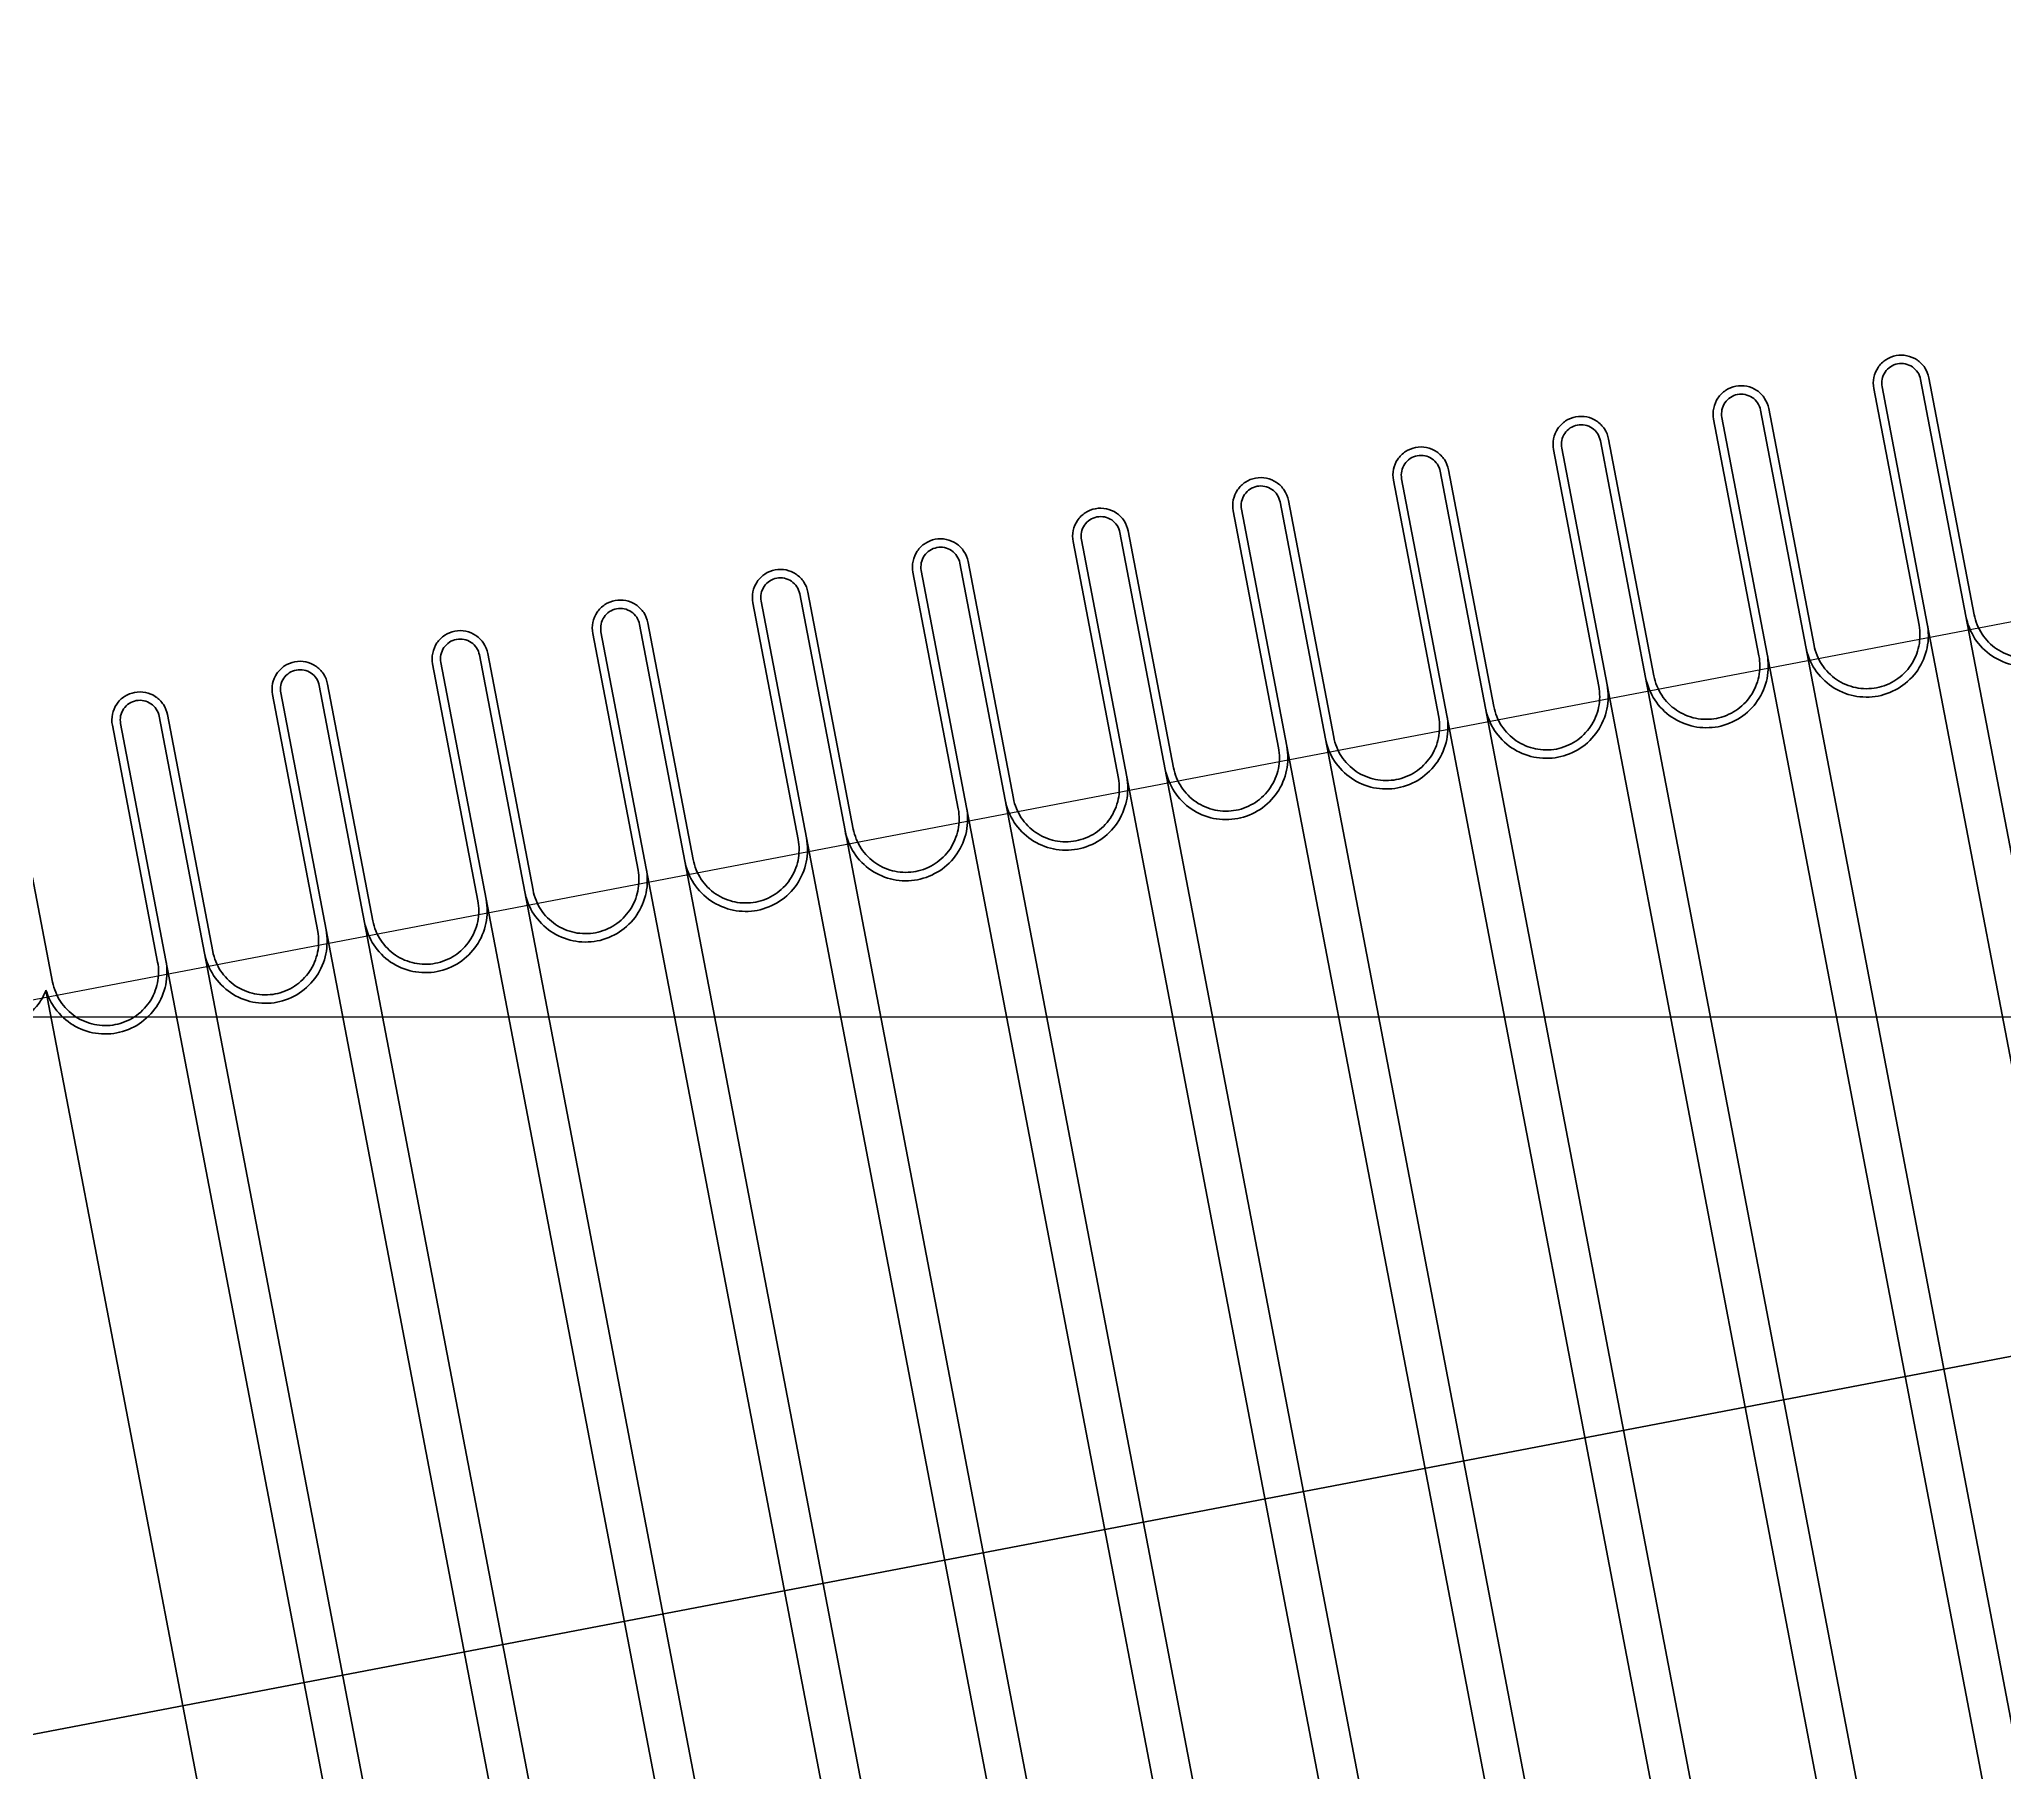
# Model space of a CAD drawing. Header units: millimetres. Extents: x -605 to 8012, y -2292 to 5879.
# Drawn here: x 1269.1 to 1327.5, y 1365.3 to 1416.8 of the extents above; entities that cross this region are included whole.
import ezdxf

# ---------------------------------------------------------------- set-up
doc = ezdxf.new("R2010")
doc.units = ezdxf.units.MM
doc.header["$LTSCALE"] = 5
doc.layers.get('0').update_dxf_attribs({"lineweight": 25})
doc.layers.add('AM_5', color=3, linetype='Continuous', lineweight=25)
doc.layers.add('Arestas Visíveis', color=7, linetype='Continuous', lineweight=35)
doc.styles.get("Standard").update_dxf_attribs({"font": 'SwissCL.ttf'})
doc.dimstyles.new('Standard$0', dxfattribs={"dimscale": 5, "dimtxt": 0.18, "dimasz": 4.572, "dimexe": 0.18, "dimexo": 0.0625, "dimgap": 0.09, "dimtad": 0, "dimtih": 1, "dimtoh": 1, "dimdec": 4, "dimzin": 0, "dimdsep": 46, "dimtxsty": 'Standard', "dimblk": 'CLOSED', "dimcen": 0.09, "dimadec": 0, "dimazin": 0, "dimtfac": 1, "dimtdec": 4, "dimtofl": 0, "dimtmove": 0, "dimatfit": 3, "dimfxl": 1, "dimtolj": 1, "dimtzin": 0, "dimarcsym": 0})

# ---------------------------------------------------------------- blocks, each defined once
blk = doc.blocks.new('*D24')
at = {"layer": 'AM_5', "color": 0, "lineweight": -2, "transparency": 16777216}
for p, q in [((1413.869, 1394.155), (1120.85, 1338.116)), ((1153.584, 1366.198), (1116.824, 1359.167)), ((1117.034, 1359.025), (1118.979, 1348.858)), ((1120.993, 1338.327), (1119.048, 1348.494))]:
    blk.add_line(p, q, dxfattribs=at)
at = {"layer": 'AM_5', "color": 0, "transparency": 16777216}
for points in [[(1117.064, 1359.03), (1117.005, 1359.019), (1117.001, 1359.201)], [(1121.022, 1338.333), (1120.963, 1338.321), (1121.027, 1338.15)]]:
    blk.add_solid(points, dxfattribs=at)
at = {"layer": 'Defpoints', "color": 0, "transparency": 16777216}
for p in [(1413.93, 1394.167), (1153.645, 1366.209), (1117.001, 1359.201)]:
    blk.add_point(p, dxfattribs=at)
at = {"layer": 'AM_5', "color": 0, "transparency": 16777216, "insert": (1119.014, 1348.676), "char_height": 0.18, "attachment_point": 5}
blk.add_mtext('\\A1;21.4327', dxfattribs=at)
blk = doc.blocks.new('*D28')
at = {"layer": 'AM_5', "color": 0, "lineweight": -2, "transparency": 16777216}
for p, q in [((695.812, 1387.691), (695.812, 830.592)), ((1380.395, 1387.691), (1380.395, 830.592)), ((695.992, 830.772), (1037.601, 830.772)), ((1380.215, 830.772), (1038.606, 830.772))]:
    blk.add_line(p, q, dxfattribs=at)
at = {"layer": 'AM_5', "color": 0, "transparency": 16777216}
for points in [[(695.992, 830.802), (695.992, 830.742), (695.812, 830.772)], [(1380.215, 830.802), (1380.215, 830.742), (1380.395, 830.772)]]:
    blk.add_solid(points, dxfattribs=at)
at = {"layer": 'Defpoints', "color": 0, "transparency": 16777216}
for p in [(695.812, 1387.753), (1380.395, 1387.753), (695.812, 830.772)]:
    blk.add_point(p, dxfattribs=at)
at = {"layer": 'AM_5', "color": 0, "transparency": 16777216, "insert": (1038.103, 830.772), "char_height": 0.18, "attachment_point": 5}
blk.add_mtext('\\A1;684.5834', dxfattribs=at)

msp = doc.modelspace()

# ---------------------------------------------------------------- linework, layer by layer
for p, q in [((1153.64498, 1366.2094), (1478.33684, 1428.30565)), ((1065.46272, 1327.5237), (1482.3628, 1407.25446)), ((-604.69067, 1387.75348), (2195.81165, 1387.75348))]:
    msp.add_line(p, q)
at = {"layer": 'Arestas Visíveis'}
for p, q in [((1325.00765, 1406.68639), (1326.35311, 1399.65119)), ((1326.59866, 1399.69815), (1325.2532, 1406.73335)), ((1323.61621, 1406.42028), (1324.96166, 1399.38508)), ((1325.20721, 1399.43204), (1323.86176, 1406.46724)), ((1318.86111, 1405.51088), (1320.20657, 1398.47568)), ((1320.45212, 1398.52264), (1319.10666, 1405.55784)), ((1320.25256, 1405.77699), (1321.59802, 1398.74179)), ((1321.84357, 1398.78875), (1320.49811, 1405.82395)), ((1315.49747, 1404.8676), (1316.84293, 1397.8324)), ((1317.08848, 1397.87936), (1315.74302, 1404.91456)), ((1314.10602, 1404.60149), (1315.45148, 1397.56629)), ((1315.69703, 1397.61325), (1314.35157, 1404.64845)), ((1309.35093, 1403.69209), (1310.69639, 1396.65689)), ((1310.94194, 1396.70385), (1309.59648, 1403.73905)), ((1310.74238, 1403.9582), (1312.08784, 1396.923)), ((1312.33339, 1396.96996), (1310.98793, 1404.00516)), ((1307.5783, 1396.06057), (1306.23284, 1403.09576)), ((1304.59584, 1402.78269), (1305.9413, 1395.7475)), ((1306.18685, 1395.79446), (1304.84139, 1402.82965)), ((1305.98729, 1403.0488), (1307.33275, 1396.01361)), ((1301.43176, 1394.88506), (1300.0863, 1401.92026)), ((1301.2322, 1402.13941), (1302.57766, 1395.10421)), ((1302.82321, 1395.15117), (1301.47775, 1402.18637)), ((1299.84075, 1401.8733), (1301.18621, 1394.8381)), ((1295.08566, 1400.9639), (1296.43112, 1393.92871)), ((1296.67667, 1393.97567), (1295.33121, 1401.01086)), ((1296.47711, 1401.23001), (1297.82257, 1394.19482)), ((1298.06811, 1394.24178), (1296.72266, 1401.27697)), ((1291.72202, 1400.32062), (1293.06747, 1393.28542)), ((1293.31302, 1393.33238), (1291.96757, 1400.36758)), ((1290.33057, 1400.05451), (1291.67602, 1393.01931)), ((1291.92157, 1393.06627), (1290.57612, 1400.10147)), ((1334.55705, 1356.75404), (1326.35311, 1399.65119)), ((1285.57548, 1399.14511), (1286.92093, 1392.10991)), ((1287.16648, 1392.15687), (1285.82103, 1399.19207)), ((1286.96692, 1399.41122), (1288.31238, 1392.37602)), ((1288.55793, 1392.42298), (1287.21247, 1399.45818)), ((1333.41115, 1356.53489), (1325.20721, 1399.43204)), ((1282.21183, 1398.50183), (1283.55729, 1391.46663)), ((1283.80284, 1391.51359), (1282.45738, 1398.54879)), ((1328.65606, 1355.62549), (1320.45212, 1398.52264)), ((1329.80196, 1355.84464), (1321.59802, 1398.74179)), ((1280.82038, 1398.23572), (1282.16584, 1391.20052)), ((1282.41139, 1391.24748), (1281.06593, 1398.28268)), ((1325.04687, 1354.93525), (1316.84293, 1397.8324)), ((1276.06529, 1397.32632), (1277.41075, 1390.29112)), ((1277.6563, 1390.33808), (1276.31084, 1397.37328)), ((1277.45674, 1397.59243), (1278.8022, 1390.55723)), ((1279.04775, 1390.60419), (1277.70229, 1397.63939)), ((1323.90097, 1354.7161), (1315.69703, 1397.61325)), ((1272.70165, 1396.68304), (1274.04711, 1389.64784)), ((1274.29266, 1389.6948), (1272.9472, 1396.73)), ((1319.14588, 1353.8067), (1310.94194, 1396.70385)), ((1320.29178, 1354.02585), (1312.08784, 1396.923)), ((1271.3102, 1396.41693), (1272.65615, 1389.37916)), ((1272.9017, 1389.42612), (1271.55575, 1396.46389)), ((1314.39079, 1352.89731), (1306.18685, 1395.79446)), ((1315.53669, 1353.11646), (1307.33275, 1396.01361)), ((1309.6357, 1351.98791), (1301.43176, 1394.88506)), ((1310.7816, 1352.20706), (1302.57766, 1395.10421)), ((1304.8806, 1351.07852), (1296.67667, 1393.97567)), ((1306.0265, 1351.29766), (1297.82257, 1394.19482)), ((1301.27141, 1350.38827), (1293.06747, 1393.28542)), ((1300.12551, 1350.16912), (1291.92157, 1393.06627)), ((1295.37042, 1349.25972), (1287.16648, 1392.15687)), ((1296.51632, 1349.47887), (1288.31238, 1392.37602)), ((1269.53806, 1388.78284), (1268.94348, 1391.8918)), ((1291.76123, 1348.56948), (1283.55729, 1391.46663)), ((1290.61533, 1348.35033), (1282.41139, 1391.24748)), ((1285.86024, 1347.44093), (1277.6563, 1390.33808)), ((1287.00614, 1347.66008), (1278.8022, 1390.55723)), ((1282.25105, 1346.75069), (1274.04711, 1389.64784)), ((1281.10466, 1346.5341), (1272.9017, 1389.42612)), ((1277.46898, 1346.03792), (1269.3395, 1388.54573))]:
    msp.add_line(p, q, dxfattribs=at)
for points, knots in [([(1325.2532, 1406.73335), (1325.23389, 1406.83436), (1325.1875, 1406.94873), (1325.07449, 1407.12059), (1324.98787, 1407.2085), (1324.8177, 1407.32403), (1324.70403, 1407.3721), (1324.50259, 1407.41372), (1324.37918, 1407.41463), (1324.27817, 1407.39531), (1324.17716, 1407.37599), (1324.06279, 1407.32961), (1323.89093, 1407.2166), (1323.80302, 1407.12998), (1323.68748, 1406.9598), (1323.63942, 1406.84614), (1323.5978, 1406.6447), (1323.59689, 1406.52129), (1323.61621, 1406.42028)], [0.222144402, 0.222144402, 0.222144402, 0.222144402, 0.240656438, 0.240656438, 0.259168472, 0.259168472, 0.277680504, 0.277680504, 0.296192536, 0.296192536, 0.296192536, 0.314704568, 0.314704568, 0.333216601, 0.333216601, 0.351728635, 0.351728635, 0.37024067, 0.37024067, 0.37024067, 0.37024067]), ([(1323.86176, 1406.46724), (1323.84823, 1406.53795), (1323.84887, 1406.62433), (1323.878, 1406.76534), (1323.91165, 1406.84491), (1323.99252, 1406.96403), (1324.05406, 1407.02466), (1324.17437, 1407.10377), (1324.25442, 1407.13624), (1324.32513, 1407.14976), (1324.39584, 1407.16328), (1324.48223, 1407.16265), (1324.62323, 1407.13351), (1324.7028, 1407.09987), (1324.82192, 1407.01899), (1324.88256, 1406.95746), (1324.96166, 1406.83715), (1324.99413, 1406.7571), (1325.00765, 1406.68639)], [0.155501082, 0.155501082, 0.155501082, 0.155501082, 0.168459506, 0.168459506, 0.18141793, 0.18141793, 0.194376353, 0.194376353, 0.207334775, 0.207334775, 0.207334775, 0.220293197, 0.220293197, 0.23325162, 0.23325162, 0.246210044, 0.246210044, 0.259168469, 0.259168469, 0.259168469, 0.259168469]), ([(1320.49811, 1405.82395), (1320.47879, 1405.92497), (1320.43241, 1406.03933), (1320.3194, 1406.21119), (1320.23278, 1406.2991), (1320.06261, 1406.41464), (1319.94894, 1406.46271), (1319.7475, 1406.50432), (1319.62409, 1406.50523), (1319.52308, 1406.48592), (1319.42206, 1406.4666), (1319.3077, 1406.42021), (1319.13584, 1406.3072), (1319.04793, 1406.22058), (1318.93239, 1406.05041), (1318.88432, 1405.93674), (1318.84271, 1405.7353), (1318.8418, 1405.61189), (1318.86111, 1405.51088)], [0.222144402, 0.222144402, 0.222144402, 0.222144402, 0.240656438, 0.240656438, 0.259168472, 0.259168472, 0.277680504, 0.277680504, 0.296192536, 0.296192536, 0.296192536, 0.314704568, 0.314704568, 0.333216601, 0.333216601, 0.351728635, 0.351728635, 0.37024067, 0.37024067, 0.37024067, 0.37024067]), ([(1319.10666, 1405.55784), (1319.09314, 1405.62855), (1319.09378, 1405.71494), (1319.12291, 1405.85594), (1319.15656, 1405.93551), (1319.23743, 1406.05463), (1319.29897, 1406.11527), (1319.41927, 1406.19437), (1319.49933, 1406.22684), (1319.57004, 1406.24037), (1319.64075, 1406.25389), (1319.72714, 1406.25325), (1319.86814, 1406.22412), (1319.94771, 1406.19047), (1320.06683, 1406.1096), (1320.12746, 1406.04806), (1320.20657, 1405.92776), (1320.23904, 1405.8477), (1320.25256, 1405.77699)], [0.155501082, 0.155501082, 0.155501082, 0.155501082, 0.168459506, 0.168459506, 0.18141793, 0.18141793, 0.194376353, 0.194376353, 0.207334775, 0.207334775, 0.207334775, 0.220293197, 0.220293197, 0.23325162, 0.23325162, 0.246210044, 0.246210044, 0.259168469, 0.259168469, 0.259168469, 0.259168469]), ([(1315.74302, 1404.91456), (1315.7237, 1405.01557), (1315.67732, 1405.12993), (1315.56431, 1405.3018), (1315.47769, 1405.38971), (1315.30751, 1405.50524), (1315.19385, 1405.55331), (1314.99241, 1405.59493), (1314.869, 1405.59584), (1314.76799, 1405.57652), (1314.66697, 1405.5572), (1314.55261, 1405.51082), (1314.38074, 1405.39781), (1314.29284, 1405.31119), (1314.1773, 1405.14101), (1314.12923, 1405.02734), (1314.08762, 1404.82591), (1314.0867, 1404.7025), (1314.10602, 1404.60149)], [0.222144402, 0.222144402, 0.222144402, 0.222144402, 0.240656438, 0.240656438, 0.259168472, 0.259168472, 0.277680504, 0.277680504, 0.296192536, 0.296192536, 0.296192536, 0.314704568, 0.314704568, 0.333216601, 0.333216601, 0.351728635, 0.351728635, 0.37024067, 0.37024067, 0.37024067, 0.37024067]), ([(1314.35157, 1404.64845), (1314.33805, 1404.71916), (1314.33869, 1404.80554), (1314.36782, 1404.94655), (1314.40147, 1405.02611), (1314.48234, 1405.14524), (1314.54388, 1405.20587), (1314.66418, 1405.28498), (1314.74424, 1405.31745), (1314.81495, 1405.33097), (1314.88566, 1405.34449), (1314.97204, 1405.34386), (1315.11305, 1405.31472), (1315.19262, 1405.28108), (1315.31174, 1405.2002), (1315.37237, 1405.13866), (1315.45148, 1405.01836), (1315.48395, 1404.9383), (1315.49747, 1404.8676)], [0.155501082, 0.155501082, 0.155501082, 0.155501082, 0.168459506, 0.168459506, 0.18141793, 0.18141793, 0.194376353, 0.194376353, 0.207334775, 0.207334775, 0.207334775, 0.220293197, 0.220293197, 0.23325162, 0.23325162, 0.246210044, 0.246210044, 0.259168469, 0.259168469, 0.259168469, 0.259168469]), ([(1310.98793, 1404.00516), (1310.96861, 1404.10617), (1310.92223, 1404.22054), (1310.80922, 1404.3924), (1310.7226, 1404.48031), (1310.55242, 1404.59585), (1310.43876, 1404.64391), (1310.23732, 1404.68553), (1310.11391, 1404.68644), (1310.0129, 1404.66712), (1309.91188, 1404.64781), (1309.79752, 1404.60142), (1309.62565, 1404.48841), (1309.53774, 1404.40179), (1309.42221, 1404.23162), (1309.37414, 1404.11795), (1309.33252, 1403.91651), (1309.33161, 1403.7931), (1309.35093, 1403.69209)], [0.222144402, 0.222144402, 0.222144402, 0.222144402, 0.240656438, 0.240656438, 0.259168472, 0.259168472, 0.277680504, 0.277680504, 0.296192536, 0.296192536, 0.296192536, 0.314704568, 0.314704568, 0.333216601, 0.333216601, 0.351728635, 0.351728635, 0.37024067, 0.37024067, 0.37024067, 0.37024067]), ([(1309.59648, 1403.73905), (1309.58296, 1403.80976), (1309.5836, 1403.89615), (1309.61273, 1404.03715), (1309.64638, 1404.11672), (1309.72725, 1404.23584), (1309.78879, 1404.29648), (1309.90909, 1404.37558), (1309.98915, 1404.40805), (1310.05986, 1404.42157), (1310.13057, 1404.4351), (1310.21695, 1404.43446), (1310.35796, 1404.40533), (1310.43753, 1404.37168), (1310.55665, 1404.29081), (1310.61728, 1404.22927), (1310.69639, 1404.10896), (1310.72886, 1404.02891), (1310.74238, 1403.9582)], [0.155501082, 0.155501082, 0.155501082, 0.155501082, 0.168459506, 0.168459506, 0.18141793, 0.18141793, 0.194376353, 0.194376353, 0.207334775, 0.207334775, 0.207334775, 0.220293197, 0.220293197, 0.23325162, 0.23325162, 0.246210044, 0.246210044, 0.259168469, 0.259168469, 0.259168469, 0.259168469]), ([(1306.23284, 1403.09576), (1306.21352, 1403.19678), (1306.16714, 1403.31114), (1306.05413, 1403.48301), (1305.96751, 1403.57092), (1305.79733, 1403.68645), (1305.68366, 1403.73452), (1305.48223, 1403.77614), (1305.35882, 1403.77705), (1305.2578, 1403.75773), (1305.15679, 1403.73841), (1305.04243, 1403.69203), (1304.87056, 1403.57902), (1304.78265, 1403.4924), (1304.66712, 1403.32222), (1304.61905, 1403.20855), (1304.57743, 1403.00712), (1304.57652, 1402.88371), (1304.59584, 1402.78269)], [0.222144402, 0.222144402, 0.222144402, 0.222144402, 0.240656438, 0.240656438, 0.259168472, 0.259168472, 0.277680504, 0.277680504, 0.296192536, 0.296192536, 0.296192536, 0.314704568, 0.314704568, 0.333216601, 0.333216601, 0.351728635, 0.351728635, 0.37024067, 0.37024067, 0.37024067, 0.37024067]), ([(1304.84139, 1402.82965), (1304.82787, 1402.90036), (1304.82851, 1402.98675), (1304.85764, 1403.12776), (1304.89129, 1403.20732), (1304.97216, 1403.32645), (1305.0337, 1403.38708), (1305.154, 1403.46619), (1305.23406, 1403.49866), (1305.30477, 1403.51218), (1305.37547, 1403.5257), (1305.46186, 1403.52506), (1305.60287, 1403.49593), (1305.68243, 1403.46228), (1305.80156, 1403.38141), (1305.86219, 1403.31987), (1305.9413, 1403.19957), (1305.97377, 1403.11951), (1305.98729, 1403.0488)], [0.155501082, 0.155501082, 0.155501082, 0.155501082, 0.168459506, 0.168459506, 0.18141793, 0.18141793, 0.194376353, 0.194376353, 0.207334775, 0.207334775, 0.207334775, 0.220293197, 0.220293197, 0.23325162, 0.23325162, 0.246210044, 0.246210044, 0.259168469, 0.259168469, 0.259168469, 0.259168469]), ([(1301.47775, 1402.18637), (1301.45843, 1402.28738), (1301.41204, 1402.40175), (1301.29904, 1402.57361), (1301.21242, 1402.66152), (1301.04224, 1402.77705), (1300.92857, 1402.82512), (1300.72714, 1402.86674), (1300.60373, 1402.86765), (1300.50271, 1402.84833), (1300.4017, 1402.82901), (1300.28733, 1402.78263), (1300.11547, 1402.66962), (1300.02756, 1402.583), (1299.91203, 1402.41283), (1299.86396, 1402.29916), (1299.82234, 1402.09772), (1299.82143, 1401.97431), (1299.84075, 1401.8733)], [0.222144402, 0.222144402, 0.222144402, 0.222144402, 0.240656438, 0.240656438, 0.259168472, 0.259168472, 0.277680504, 0.277680504, 0.296192536, 0.296192536, 0.296192536, 0.314704568, 0.314704568, 0.333216601, 0.333216601, 0.351728635, 0.351728635, 0.37024067, 0.37024067, 0.37024067, 0.37024067]), ([(1300.0863, 1401.92026), (1300.07278, 1401.99097), (1300.07341, 1402.07736), (1300.10255, 1402.21836), (1300.13619, 1402.29793), (1300.21707, 1402.41705), (1300.2786, 1402.47768), (1300.39891, 1402.55679), (1300.47896, 1402.58926), (1300.54967, 1402.60278), (1300.62038, 1402.61631), (1300.70677, 1402.61567), (1300.84778, 1402.58654), (1300.92734, 1402.55289), (1301.04647, 1402.47201), (1301.1071, 1402.41048), (1301.18621, 1402.29017), (1301.21868, 1402.21012), (1301.2322, 1402.13941)], [0.155501082, 0.155501082, 0.155501082, 0.155501082, 0.168459506, 0.168459506, 0.18141793, 0.18141793, 0.194376353, 0.194376353, 0.207334775, 0.207334775, 0.207334775, 0.220293197, 0.220293197, 0.23325162, 0.23325162, 0.246210044, 0.246210044, 0.259168469, 0.259168469, 0.259168469, 0.259168469]), ([(1296.72266, 1401.27697), (1296.70334, 1401.37799), (1296.65695, 1401.49235), (1296.54394, 1401.66422), (1296.45732, 1401.75212), (1296.28715, 1401.86766), (1296.17348, 1401.91573), (1295.97205, 1401.95734), (1295.84864, 1401.95826), (1295.74762, 1401.93894), (1295.64661, 1401.91962), (1295.53224, 1401.87323), (1295.36038, 1401.76023), (1295.27247, 1401.67361), (1295.15694, 1401.50343), (1295.10887, 1401.38976), (1295.06725, 1401.18833), (1295.06634, 1401.06492), (1295.08566, 1400.9639)], [0.222144402, 0.222144402, 0.222144402, 0.222144402, 0.240656438, 0.240656438, 0.259168472, 0.259168472, 0.277680504, 0.277680504, 0.296192536, 0.296192536, 0.296192536, 0.314704568, 0.314704568, 0.333216601, 0.333216601, 0.351728635, 0.351728635, 0.37024067, 0.37024067, 0.37024067, 0.37024067]), ([(1295.33121, 1401.01086), (1295.31768, 1401.08157), (1295.31832, 1401.16796), (1295.34745, 1401.30896), (1295.3811, 1401.38853), (1295.46198, 1401.50766), (1295.52351, 1401.56829), (1295.64382, 1401.6474), (1295.72387, 1401.67986), (1295.79458, 1401.69339), (1295.86529, 1401.70691), (1295.95168, 1401.70627), (1296.09268, 1401.67714), (1296.17225, 1401.64349), (1296.29137, 1401.56262), (1296.35201, 1401.50108), (1296.43111, 1401.38078), (1296.46358, 1401.30072), (1296.47711, 1401.23001)], [0.155501082, 0.155501082, 0.155501082, 0.155501082, 0.168459506, 0.168459506, 0.18141793, 0.18141793, 0.194376353, 0.194376353, 0.207334775, 0.207334775, 0.207334775, 0.220293197, 0.220293197, 0.23325162, 0.23325162, 0.246210044, 0.246210044, 0.259168469, 0.259168469, 0.259168469, 0.259168469]), ([(1291.96757, 1400.36758), (1291.94825, 1400.46859), (1291.90186, 1400.58296), (1291.78885, 1400.75482), (1291.70223, 1400.84273), (1291.53206, 1400.95826), (1291.41839, 1401.00633), (1291.21695, 1401.04795), (1291.09354, 1401.04886), (1290.99253, 1401.02954), (1290.89152, 1401.01022), (1290.77715, 1400.96384), (1290.60529, 1400.85083), (1290.51738, 1400.76421), (1290.40184, 1400.59403), (1290.35378, 1400.48037), (1290.31216, 1400.27893), (1290.31125, 1400.15552), (1290.33057, 1400.05451)], [0.222144402, 0.222144402, 0.222144402, 0.222144402, 0.240656438, 0.240656438, 0.259168472, 0.259168472, 0.277680504, 0.277680504, 0.296192536, 0.296192536, 0.296192536, 0.314704568, 0.314704568, 0.333216601, 0.333216601, 0.351728635, 0.351728635, 0.37024067, 0.37024067, 0.37024067, 0.37024067]), ([(1290.57612, 1400.10147), (1290.56259, 1400.17218), (1290.56323, 1400.25856), (1290.59236, 1400.39957), (1290.62601, 1400.47914), (1290.70689, 1400.59826), (1290.76842, 1400.65889), (1290.88873, 1400.738), (1290.96878, 1400.77047), (1291.03949, 1400.78399), (1291.1102, 1400.79752), (1291.19659, 1400.79688), (1291.33759, 1400.76775), (1291.41716, 1400.7341), (1291.53628, 1400.65322), (1291.59692, 1400.59169), (1291.67602, 1400.47138), (1291.70849, 1400.39133), (1291.72202, 1400.32062)], [0.155501082, 0.155501082, 0.155501082, 0.155501082, 0.168459506, 0.168459506, 0.18141793, 0.18141793, 0.194376353, 0.194376353, 0.207334775, 0.207334775, 0.207334775, 0.220293198, 0.220293198, 0.233251621, 0.233251621, 0.246210045, 0.246210045, 0.259168469, 0.259168469, 0.259168469, 0.259168469]), ([(1287.21247, 1399.45818), (1287.19316, 1399.5592), (1287.14677, 1399.67356), (1287.03376, 1399.84542), (1286.94714, 1399.93333), (1286.77697, 1400.04887), (1286.6633, 1400.09694), (1286.46186, 1400.13855), (1286.33845, 1400.13946), (1286.23744, 1400.12015), (1286.13643, 1400.10083), (1286.02206, 1400.05444), (1285.8502, 1399.94143), (1285.76229, 1399.85481), (1285.64675, 1399.68464), (1285.59868, 1399.57097), (1285.55707, 1399.36954), (1285.55616, 1399.24613), (1285.57548, 1399.14511)], [0.222144402, 0.222144402, 0.222144402, 0.222144402, 0.240656438, 0.240656438, 0.259168472, 0.259168472, 0.277680504, 0.277680504, 0.296192536, 0.296192536, 0.296192536, 0.314704568, 0.314704568, 0.333216601, 0.333216601, 0.351728635, 0.351728635, 0.37024067, 0.37024067, 0.37024067, 0.37024067]), ([(1326.35311, 1399.65119), (1326.39571, 1399.42848), (1326.49797, 1399.17633), (1326.74713, 1398.79741), (1326.93811, 1398.60359), (1327.3133, 1398.34887), (1327.56391, 1398.24289), (1328.00803, 1398.15113), (1328.28012, 1398.14912), (1328.72554, 1398.23431), (1328.97769, 1398.33658), (1329.35661, 1398.58573), (1329.55043, 1398.77671), (1329.80515, 1399.15191), (1329.91113, 1399.40252), (1330.00289, 1399.84663), (1330.0049, 1400.11872), (1329.96231, 1400.34143)], [0.163258511, 0.163258511, 0.163258511, 0.163258511, 0.204073147, 0.204073147, 0.244887779, 0.244887779, 0.285702405, 0.285702405, 0.326517025, 0.326517025, 0.367331646, 0.367331646, 0.408146272, 0.408146272, 0.448960904, 0.448960904, 0.489775539, 0.489775539, 0.489775539, 0.489775539]), ([(1329.71676, 1400.29447), (1329.75355, 1400.10207), (1329.75182, 1399.867), (1329.67255, 1399.48331), (1329.58099, 1399.2668), (1329.36092, 1398.94266), (1329.19348, 1398.77767), (1328.86612, 1398.56241), (1328.64828, 1398.47406), (1328.26346, 1398.40047), (1328.0284, 1398.4022), (1327.64471, 1398.48147), (1327.4282, 1398.57303), (1327.10406, 1398.7931), (1326.93907, 1398.96054), (1326.72381, 1399.2879), (1326.63546, 1399.50574), (1326.59866, 1399.69815)], [0.14104407, 0.14104407, 0.14104407, 0.14104407, 0.176305095, 0.176305095, 0.211566116, 0.211566116, 0.246827131, 0.246827131, 0.282088143, 0.282088143, 0.317349154, 0.317349154, 0.35261017, 0.35261017, 0.387871191, 0.387871191, 0.423132215, 0.423132215, 0.423132215, 0.423132215]), ([(1285.82103, 1399.19207), (1285.8075, 1399.26278), (1285.80814, 1399.34917), (1285.83727, 1399.49017), (1285.87092, 1399.56974), (1285.95179, 1399.68886), (1286.01333, 1399.7495), (1286.13363, 1399.8286), (1286.21369, 1399.86107), (1286.2844, 1399.8746), (1286.35511, 1399.88812), (1286.4415, 1399.88748), (1286.5825, 1399.85835), (1286.66207, 1399.8247), (1286.78119, 1399.74383), (1286.84183, 1399.68229), (1286.92093, 1399.56199), (1286.9534, 1399.48193), (1286.96692, 1399.41122)], [0.155501082, 0.155501082, 0.155501082, 0.155501082, 0.168459506, 0.168459506, 0.18141793, 0.18141793, 0.194376353, 0.194376353, 0.207334775, 0.207334775, 0.207334775, 0.220293197, 0.220293197, 0.23325162, 0.23325162, 0.246210044, 0.246210044, 0.259168469, 0.259168469, 0.259168469, 0.259168469]), ([(1282.45738, 1398.54879), (1282.43806, 1398.6498), (1282.39168, 1398.76417), (1282.27867, 1398.93603), (1282.19205, 1399.02394), (1282.02187, 1399.13947), (1281.90821, 1399.18754), (1281.70677, 1399.22916), (1281.58336, 1399.23007), (1281.48235, 1399.21075), (1281.38133, 1399.19143), (1281.26697, 1399.14505), (1281.09511, 1399.03204), (1281.0072, 1398.94542), (1280.89166, 1398.77524), (1280.84359, 1398.66158), (1280.80198, 1398.46014), (1280.80107, 1398.33673), (1280.82038, 1398.23572)], [0.222144402, 0.222144402, 0.222144402, 0.222144402, 0.240656438, 0.240656438, 0.259168472, 0.259168472, 0.277680504, 0.277680504, 0.296192536, 0.296192536, 0.296192536, 0.314704568, 0.314704568, 0.333216601, 0.333216601, 0.351728635, 0.351728635, 0.37024067, 0.37024067, 0.37024067, 0.37024067]), ([(1281.06593, 1398.28268), (1281.05241, 1398.35339), (1281.05305, 1398.43977), (1281.08218, 1398.58078), (1281.11583, 1398.66035), (1281.1967, 1398.77947), (1281.25824, 1398.8401), (1281.37854, 1398.91921), (1281.4586, 1398.95168), (1281.52931, 1398.9652), (1281.60002, 1398.97872), (1281.68641, 1398.97809), (1281.82741, 1398.94895), (1281.90698, 1398.91531), (1282.0261, 1398.83443), (1282.08673, 1398.7729), (1282.16584, 1398.65259), (1282.19831, 1398.57254), (1282.21183, 1398.50183)], [0.155501082, 0.155501082, 0.155501082, 0.155501082, 0.168459506, 0.168459506, 0.18141793, 0.18141793, 0.194376353, 0.194376353, 0.207334775, 0.207334775, 0.207334775, 0.220293197, 0.220293197, 0.23325162, 0.23325162, 0.246210044, 0.246210044, 0.259168469, 0.259168469, 0.259168469, 0.259168469]), ([(1321.59802, 1398.74179), (1321.64061, 1398.51908), (1321.74288, 1398.26693), (1321.99204, 1397.88802), (1322.18302, 1397.6942), (1322.55821, 1397.43947), (1322.80882, 1397.33349), (1323.25294, 1397.24174), (1323.52503, 1397.23973), (1323.97045, 1397.32491), (1324.2226, 1397.42718), (1324.60152, 1397.67634), (1324.79534, 1397.86731), (1325.05006, 1398.24251), (1325.15604, 1398.49312), (1325.2478, 1398.93724), (1325.24981, 1399.20933), (1325.20721, 1399.43204)], [0.163258511, 0.163258511, 0.163258511, 0.163258511, 0.204073147, 0.204073147, 0.244887779, 0.244887779, 0.285702405, 0.285702405, 0.326517025, 0.326517025, 0.367331646, 0.367331646, 0.408146272, 0.408146272, 0.448960904, 0.448960904, 0.489775539, 0.489775539, 0.489775539, 0.489775539]), ([(1324.96166, 1399.38508), (1324.99846, 1399.19267), (1324.99673, 1398.9576), (1324.91746, 1398.57392), (1324.8259, 1398.35741), (1324.60583, 1398.03326), (1324.43838, 1397.86827), (1324.11103, 1397.65302), (1323.89319, 1397.56467), (1323.50837, 1397.49107), (1323.27331, 1397.49281), (1322.88962, 1397.57208), (1322.67311, 1397.66364), (1322.34897, 1397.8837), (1322.18398, 1398.05115), (1321.96872, 1398.37851), (1321.88037, 1398.59635), (1321.84357, 1398.78875)], [0.14104407, 0.14104407, 0.14104407, 0.14104407, 0.176305095, 0.176305095, 0.211566116, 0.211566116, 0.246827131, 0.246827131, 0.282088143, 0.282088143, 0.317349154, 0.317349154, 0.35261017, 0.35261017, 0.387871191, 0.387871191, 0.423132215, 0.423132215, 0.423132215, 0.423132215]), ([(1316.84293, 1397.8324), (1316.88552, 1397.60969), (1316.98779, 1397.35754), (1317.23695, 1396.97862), (1317.42792, 1396.7848), (1317.80312, 1396.53008), (1318.05373, 1396.4241), (1318.49785, 1396.33234), (1318.76994, 1396.33033), (1319.21536, 1396.41552), (1319.46751, 1396.51778), (1319.84643, 1396.76694), (1320.04024, 1396.95792), (1320.29497, 1397.33312), (1320.40095, 1397.58372), (1320.49271, 1398.02784), (1320.49472, 1398.29993), (1320.45212, 1398.52264)], [0.163258511, 0.163258511, 0.163258511, 0.163258511, 0.204073147, 0.204073147, 0.244887779, 0.244887779, 0.285702405, 0.285702405, 0.326517025, 0.326517025, 0.367331646, 0.367331646, 0.408146272, 0.408146272, 0.448960904, 0.448960904, 0.489775539, 0.489775539, 0.489775539, 0.489775539]), ([(1320.20657, 1398.47568), (1320.24337, 1398.28328), (1320.24163, 1398.04821), (1320.16236, 1397.66452), (1320.0708, 1397.44801), (1319.85074, 1397.12387), (1319.68329, 1396.95888), (1319.35593, 1396.74362), (1319.1381, 1396.65527), (1318.75328, 1396.58168), (1318.51821, 1396.58341), (1318.13453, 1396.66268), (1317.91802, 1396.75424), (1317.59387, 1396.97431), (1317.42888, 1397.14175), (1317.21363, 1397.46911), (1317.12528, 1397.68695), (1317.08848, 1397.87936)], [0.14104407, 0.14104407, 0.14104407, 0.14104407, 0.176305095, 0.176305095, 0.211566116, 0.211566116, 0.246827131, 0.246827131, 0.282088143, 0.282088143, 0.317349154, 0.317349154, 0.35261017, 0.35261017, 0.387871191, 0.387871191, 0.423132215, 0.423132215, 0.423132215, 0.423132215]), ([(1277.70229, 1397.63939), (1277.68297, 1397.74041), (1277.63659, 1397.85477), (1277.52358, 1398.02663), (1277.43696, 1398.11454), (1277.26678, 1398.23008), (1277.15312, 1398.27815), (1276.95168, 1398.31976), (1276.82827, 1398.32067), (1276.72726, 1398.30136), (1276.62624, 1398.28204), (1276.51188, 1398.23565), (1276.34001, 1398.12264), (1276.25211, 1398.03602), (1276.13657, 1397.86585), (1276.0885, 1397.75218), (1276.04689, 1397.55074), (1276.04597, 1397.42733), (1276.06529, 1397.32632)], [0.222144402, 0.222144402, 0.222144402, 0.222144402, 0.240656438, 0.240656438, 0.259168472, 0.259168472, 0.277680504, 0.277680504, 0.296192536, 0.296192536, 0.296192536, 0.314704568, 0.314704568, 0.333216601, 0.333216601, 0.351728635, 0.351728635, 0.37024067, 0.37024067, 0.37024067, 0.37024067]), ([(1276.31084, 1397.37328), (1276.29732, 1397.44399), (1276.29796, 1397.53038), (1276.32709, 1397.67138), (1276.36074, 1397.75095), (1276.44161, 1397.87007), (1276.50315, 1397.93071), (1276.62345, 1398.00981), (1276.70351, 1398.04228), (1276.77422, 1398.05581), (1276.84493, 1398.06933), (1276.93131, 1398.06869), (1277.07232, 1398.03956), (1277.15189, 1398.00591), (1277.27101, 1397.92504), (1277.33164, 1397.8635), (1277.41075, 1397.7432), (1277.44322, 1397.66314), (1277.45674, 1397.59243)], [0.155501082, 0.155501082, 0.155501082, 0.155501082, 0.168459506, 0.168459506, 0.18141793, 0.18141793, 0.194376353, 0.194376353, 0.207334775, 0.207334775, 0.207334775, 0.220293197, 0.220293197, 0.23325162, 0.23325162, 0.246210044, 0.246210044, 0.259168469, 0.259168469, 0.259168469, 0.259168469]), ([(1272.9472, 1396.73), (1272.92788, 1396.83101), (1272.8815, 1396.94537), (1272.76849, 1397.11724), (1272.68187, 1397.20515), (1272.51169, 1397.32068), (1272.39802, 1397.36875), (1272.19659, 1397.41037), (1272.07318, 1397.41128), (1271.97217, 1397.39196), (1271.87115, 1397.37264), (1271.75679, 1397.32626), (1271.58492, 1397.21325), (1271.49701, 1397.12663), (1271.38148, 1396.95645), (1271.33341, 1396.84278), (1271.29179, 1396.64135), (1271.29088, 1396.51794), (1271.3102, 1396.41693)], [0.222144402, 0.222144402, 0.222144402, 0.222144402, 0.240656438, 0.240656438, 0.259168472, 0.259168472, 0.277680504, 0.277680504, 0.296192536, 0.296192536, 0.296192536, 0.314704568, 0.314704568, 0.333216601, 0.333216601, 0.351728635, 0.351728635, 0.37024067, 0.37024067, 0.37024067, 0.37024067]), ([(1312.08784, 1396.923), (1312.13043, 1396.70029), (1312.2327, 1396.44814), (1312.48186, 1396.06922), (1312.67283, 1395.87541), (1313.04803, 1395.62068), (1313.29864, 1395.5147), (1313.74276, 1395.42294), (1314.01485, 1395.42094), (1314.46027, 1395.50612), (1314.71242, 1395.60839), (1315.09134, 1395.85755), (1315.28515, 1396.04852), (1315.53988, 1396.42372), (1315.64586, 1396.67433), (1315.73761, 1397.11845), (1315.73962, 1397.39054), (1315.69703, 1397.61325)], [0.163258511, 0.163258511, 0.163258511, 0.163258511, 0.204073147, 0.204073147, 0.244887779, 0.244887779, 0.285702405, 0.285702405, 0.326517025, 0.326517025, 0.367331646, 0.367331646, 0.408146272, 0.408146272, 0.448960904, 0.448960904, 0.489775539, 0.489775539, 0.489775539, 0.489775539]), ([(1315.45148, 1397.56629), (1315.48828, 1397.37388), (1315.48654, 1397.13881), (1315.40727, 1396.75513), (1315.31571, 1396.53862), (1315.09565, 1396.21447), (1314.9282, 1396.04948), (1314.60084, 1395.83423), (1314.38301, 1395.74588), (1313.99819, 1395.67228), (1313.76312, 1395.67402), (1313.37944, 1395.75329), (1313.16293, 1395.84485), (1312.83878, 1396.06491), (1312.67379, 1396.23236), (1312.45854, 1396.55972), (1312.37019, 1396.77755), (1312.33339, 1396.96996)], [0.14104407, 0.14104407, 0.14104407, 0.14104407, 0.176305095, 0.176305095, 0.211566116, 0.211566116, 0.246827131, 0.246827131, 0.282088143, 0.282088143, 0.317349154, 0.317349154, 0.35261017, 0.35261017, 0.387871191, 0.387871191, 0.423132215, 0.423132215, 0.423132215, 0.423132215]), ([(1271.55575, 1396.46389), (1271.54223, 1396.5346), (1271.54287, 1396.62098), (1271.572, 1396.76199), (1271.60565, 1396.84155), (1271.68652, 1396.96068), (1271.74806, 1397.02131), (1271.86836, 1397.10042), (1271.94842, 1397.13289), (1272.01913, 1397.14641), (1272.08984, 1397.15993), (1272.17622, 1397.15929), (1272.31723, 1397.13016), (1272.39679, 1397.09652), (1272.51592, 1397.01564), (1272.57655, 1396.9541), (1272.65566, 1396.8338), (1272.68813, 1396.75374), (1272.70165, 1396.68304)], [0.155501082, 0.155501082, 0.155501082, 0.155501082, 0.168459506, 0.168459506, 0.18141793, 0.18141793, 0.194376353, 0.194376353, 0.207334775, 0.207334775, 0.207334775, 0.220293197, 0.220293197, 0.23325162, 0.23325162, 0.246210044, 0.246210044, 0.259168469, 0.259168469, 0.259168469, 0.259168469]), ([(1307.33275, 1396.01361), (1307.37534, 1395.79089), (1307.47761, 1395.53875), (1307.72677, 1395.15983), (1307.91774, 1394.96601), (1308.29294, 1394.71128), (1308.54355, 1394.6053), (1308.98767, 1394.51355), (1309.25976, 1394.51154), (1309.70518, 1394.59673), (1309.95733, 1394.69899), (1310.33624, 1394.94815), (1310.53006, 1395.13913), (1310.78479, 1395.51432), (1310.89077, 1395.76493), (1310.98252, 1396.20905), (1310.98453, 1396.48114), (1310.94194, 1396.70385)], [0.163258511, 0.163258511, 0.163258511, 0.163258511, 0.204073147, 0.204073147, 0.244887779, 0.244887779, 0.285702405, 0.285702405, 0.326517025, 0.326517025, 0.367331646, 0.367331646, 0.408146272, 0.408146272, 0.448960904, 0.448960904, 0.489775539, 0.489775539, 0.489775539, 0.489775539]), ([(1310.69639, 1396.65689), (1310.73319, 1396.46448), (1310.73145, 1396.22942), (1310.65218, 1395.84573), (1310.56062, 1395.62922), (1310.34056, 1395.30508), (1310.17311, 1395.14009), (1309.84575, 1394.92483), (1309.62791, 1394.83648), (1309.2431, 1394.76289), (1309.00803, 1394.76462), (1308.62435, 1394.84389), (1308.40784, 1394.93545), (1308.08369, 1395.15552), (1307.9187, 1395.32296), (1307.70345, 1395.65032), (1307.61509, 1395.86816), (1307.5783, 1396.06057)], [0.14104407, 0.14104407, 0.14104407, 0.14104407, 0.176305095, 0.176305095, 0.211566116, 0.211566116, 0.246827131, 0.246827131, 0.282088143, 0.282088143, 0.317349154, 0.317349154, 0.35261017, 0.35261017, 0.387871191, 0.387871191, 0.423132215, 0.423132215, 0.423132215, 0.423132215]), ([(1302.57766, 1395.10421), (1302.62025, 1394.8815), (1302.72252, 1394.62935), (1302.97167, 1394.25043), (1303.16265, 1394.05662), (1303.53785, 1393.80189), (1303.78846, 1393.69591), (1304.23257, 1393.60415), (1304.50466, 1393.60214), (1304.95009, 1393.68733), (1305.20223, 1393.7896), (1305.58115, 1394.03876), (1305.77497, 1394.22973), (1306.0297, 1394.60493), (1306.13568, 1394.85554), (1306.22743, 1395.29965), (1306.22944, 1395.57175), (1306.18685, 1395.79446)], [0.163258511, 0.163258511, 0.163258511, 0.163258511, 0.204073147, 0.204073147, 0.244887779, 0.244887779, 0.285702405, 0.285702405, 0.326517025, 0.326517025, 0.367331646, 0.367331646, 0.408146272, 0.408146272, 0.448960904, 0.448960904, 0.489775539, 0.489775539, 0.489775539, 0.489775539]), ([(1305.9413, 1395.7475), (1305.9781, 1395.55509), (1305.97636, 1395.32002), (1305.89709, 1394.93634), (1305.80553, 1394.71983), (1305.58546, 1394.39568), (1305.41802, 1394.23069), (1305.09066, 1394.01544), (1304.87282, 1393.92708), (1304.48801, 1393.85349), (1304.25294, 1393.85523), (1303.86925, 1393.9345), (1303.65275, 1394.02606), (1303.3286, 1394.24612), (1303.16361, 1394.41357), (1302.94836, 1394.74093), (1302.86, 1394.95876), (1302.82321, 1395.15117)], [0.14104407, 0.14104407, 0.14104407, 0.14104407, 0.176305095, 0.176305095, 0.211566116, 0.211566116, 0.246827131, 0.246827131, 0.282088143, 0.282088143, 0.317349154, 0.317349154, 0.35261017, 0.35261017, 0.387871191, 0.387871191, 0.423132215, 0.423132215, 0.423132215, 0.423132215]), ([(1297.82257, 1394.19482), (1297.86516, 1393.9721), (1297.96743, 1393.71996), (1298.21658, 1393.34104), (1298.40756, 1393.14722), (1298.78276, 1392.89249), (1299.03337, 1392.78651), (1299.47748, 1392.69476), (1299.74957, 1392.69275), (1300.195, 1392.77793), (1300.44714, 1392.8802), (1300.82606, 1393.12936), (1301.01988, 1393.32034), (1301.27461, 1393.69553), (1301.38059, 1393.94614), (1301.47234, 1394.39026), (1301.47435, 1394.66235), (1301.43176, 1394.88506)], [0.163258511, 0.163258511, 0.163258511, 0.163258511, 0.204073147, 0.204073147, 0.244887779, 0.244887779, 0.285702405, 0.285702405, 0.326517025, 0.326517025, 0.367331646, 0.367331646, 0.408146272, 0.408146272, 0.448960904, 0.448960904, 0.489775539, 0.489775539, 0.489775539, 0.489775539]), ([(1301.18621, 1394.8381), (1301.223, 1394.64569), (1301.22127, 1394.41063), (1301.142, 1394.02694), (1301.05044, 1393.81043), (1300.83037, 1393.48629), (1300.66293, 1393.3213), (1300.33557, 1393.10604), (1300.11773, 1393.01769), (1299.73292, 1392.94409), (1299.49785, 1392.94583), (1299.11416, 1393.0251), (1298.89765, 1393.11666), (1298.57351, 1393.33673), (1298.40852, 1393.50417), (1298.19326, 1393.83153), (1298.10491, 1394.04937), (1298.06811, 1394.24178)], [0.14104407, 0.14104407, 0.14104407, 0.14104407, 0.176305095, 0.176305095, 0.211566116, 0.211566116, 0.246827131, 0.246827131, 0.282088143, 0.282088143, 0.317349154, 0.317349154, 0.35261017, 0.35261017, 0.387871191, 0.387871191, 0.423132215, 0.423132215, 0.423132215, 0.423132215]), ([(1293.06747, 1393.28542), (1293.11007, 1393.06271), (1293.21233, 1392.81056), (1293.46149, 1392.43164), (1293.65247, 1392.23782), (1294.02767, 1391.9831), (1294.27827, 1391.87712), (1294.72239, 1391.78536), (1294.99448, 1391.78335), (1295.4399, 1391.86854), (1295.69205, 1391.97081), (1296.07097, 1392.21996), (1296.26479, 1392.41094), (1296.51951, 1392.78614), (1296.62549, 1393.03675), (1296.71725, 1393.48086), (1296.71926, 1393.75295), (1296.67667, 1393.97567)], [0.163258511, 0.163258511, 0.163258511, 0.163258511, 0.204073147, 0.204073147, 0.244887779, 0.244887779, 0.285702405, 0.285702405, 0.326517025, 0.326517025, 0.367331646, 0.367331646, 0.408146272, 0.408146272, 0.448960904, 0.448960904, 0.489775539, 0.489775539, 0.489775539, 0.489775539]), ([(1296.43112, 1393.92871), (1296.46791, 1393.7363), (1296.46618, 1393.50123), (1296.38691, 1393.11754), (1296.29535, 1392.90104), (1296.07528, 1392.57689), (1295.90784, 1392.4119), (1295.58048, 1392.19665), (1295.36264, 1392.10829), (1294.97783, 1392.0347), (1294.74276, 1392.03643), (1294.35907, 1392.1157), (1294.14256, 1392.20726), (1293.81842, 1392.42733), (1293.65343, 1392.59478), (1293.43817, 1392.92213), (1293.34982, 1393.13997), (1293.31302, 1393.33238)], [0.14104407, 0.14104407, 0.14104407, 0.14104407, 0.176305093, 0.176305093, 0.211566111, 0.211566111, 0.246827129, 0.246827129, 0.282088143, 0.282088143, 0.317349154, 0.317349154, 0.35261017, 0.35261017, 0.387871191, 0.387871191, 0.423132215, 0.423132215, 0.423132215, 0.423132215]), ([(1288.31238, 1392.37602), (1288.35498, 1392.15331), (1288.45724, 1391.90116), (1288.7064, 1391.52225), (1288.89738, 1391.32843), (1289.27257, 1391.0737), (1289.52318, 1390.96772), (1289.9673, 1390.87597), (1290.23939, 1390.87396), (1290.68481, 1390.95914), (1290.93696, 1391.06141), (1291.31588, 1391.31057), (1291.5097, 1391.50154), (1291.76442, 1391.87674), (1291.8704, 1392.12735), (1291.96216, 1392.57147), (1291.96417, 1392.84356), (1291.92157, 1393.06627)], [0.163258511, 0.163258511, 0.163258511, 0.163258511, 0.204073147, 0.204073147, 0.244887779, 0.244887779, 0.285702405, 0.285702405, 0.326517025, 0.326517025, 0.367331646, 0.367331646, 0.408146272, 0.408146272, 0.448960904, 0.448960904, 0.489775539, 0.489775539, 0.489775539, 0.489775539]), ([(1291.67602, 1393.01931), (1291.71282, 1392.8269), (1291.71109, 1392.59183), (1291.63182, 1392.20815), (1291.54026, 1391.99164), (1291.32019, 1391.6675), (1291.15275, 1391.50251), (1290.82539, 1391.28725), (1290.60755, 1391.1989), (1290.22273, 1391.1253), (1289.98767, 1391.12704), (1289.60398, 1391.20631), (1289.38747, 1391.29787), (1289.06333, 1391.51793), (1288.89834, 1391.68538), (1288.68308, 1392.01274), (1288.59473, 1392.23058), (1288.55793, 1392.42298)], [0.14104407, 0.14104407, 0.14104407, 0.14104407, 0.176305093, 0.176305093, 0.211566111, 0.211566111, 0.246827129, 0.246827129, 0.282088143, 0.282088143, 0.317349154, 0.317349154, 0.35261017, 0.35261017, 0.387871191, 0.387871191, 0.423132215, 0.423132215, 0.423132215, 0.423132215]), ([(1283.55729, 1391.46663), (1283.59988, 1391.24392), (1283.70215, 1390.99177), (1283.95131, 1390.61285), (1284.14229, 1390.41903), (1284.51748, 1390.16431), (1284.76809, 1390.05833), (1285.21221, 1389.96657), (1285.4843, 1389.96456), (1285.92972, 1390.04975), (1286.18187, 1390.15202), (1286.56079, 1390.40117), (1286.75461, 1390.59215), (1287.00933, 1390.96735), (1287.11531, 1391.21796), (1287.20707, 1391.66207), (1287.20908, 1391.93416), (1287.16648, 1392.15687)], [0.163258511, 0.163258511, 0.163258511, 0.163258511, 0.204073147, 0.204073147, 0.244887779, 0.244887779, 0.285702405, 0.285702405, 0.326517025, 0.326517025, 0.367331646, 0.367331646, 0.408146272, 0.408146272, 0.448960904, 0.448960904, 0.489775539, 0.489775539, 0.489775539, 0.489775539]), ([(1286.92093, 1392.10991), (1286.95773, 1391.91751), (1286.956, 1391.68244), (1286.87673, 1391.29875), (1286.78517, 1391.08224), (1286.5651, 1390.7581), (1286.39765, 1390.59311), (1286.0703, 1390.37785), (1285.85246, 1390.2895), (1285.46764, 1390.21591), (1285.23258, 1390.21764), (1284.84889, 1390.29691), (1284.63238, 1390.38847), (1284.30824, 1390.60854), (1284.14325, 1390.77598), (1283.92799, 1391.10334), (1283.83964, 1391.32118), (1283.80284, 1391.51359)], [0.14104407, 0.14104407, 0.14104407, 0.14104407, 0.176305093, 0.176305093, 0.211566111, 0.211566111, 0.246827129, 0.246827129, 0.282088143, 0.282088143, 0.317349154, 0.317349154, 0.35261017, 0.35261017, 0.387871191, 0.387871191, 0.423132215, 0.423132215, 0.423132215, 0.423132215]), ([(1278.8022, 1390.55723), (1278.84479, 1390.33452), (1278.94706, 1390.08237), (1279.19622, 1389.70346), (1279.38719, 1389.50964), (1279.76239, 1389.25491), (1280.013, 1389.14893), (1280.45712, 1389.05718), (1280.72921, 1389.05517), (1281.17463, 1389.14035), (1281.42678, 1389.24262), (1281.8057, 1389.49178), (1281.99951, 1389.68275), (1282.25424, 1390.05795), (1282.36022, 1390.30856), (1282.45198, 1390.75268), (1282.45399, 1391.02477), (1282.41139, 1391.24748)], [0.163258511, 0.163258511, 0.163258511, 0.163258511, 0.204073147, 0.204073147, 0.244887779, 0.244887779, 0.285702405, 0.285702405, 0.326517025, 0.326517025, 0.367331646, 0.367331646, 0.408146272, 0.408146272, 0.448960904, 0.448960904, 0.489775539, 0.489775539, 0.489775539, 0.489775539]), ([(1282.16584, 1391.20052), (1282.20264, 1391.00811), (1282.2009, 1390.77304), (1282.12163, 1390.38936), (1282.03007, 1390.17285), (1281.81001, 1389.8487), (1281.64256, 1389.68371), (1281.3152, 1389.46846), (1281.09737, 1389.38011), (1280.71255, 1389.30651), (1280.47748, 1389.30825), (1280.0938, 1389.38752), (1279.87729, 1389.47908), (1279.55314, 1389.69914), (1279.38815, 1389.86659), (1279.1729, 1390.19395), (1279.08455, 1390.41179), (1279.04775, 1390.60419)], [0.14104407, 0.14104407, 0.14104407, 0.14104407, 0.176305095, 0.176305095, 0.211566116, 0.211566116, 0.246827131, 0.246827131, 0.282088143, 0.282088143, 0.317349154, 0.317349154, 0.35261017, 0.35261017, 0.387871191, 0.387871191, 0.423132215, 0.423132215, 0.423132215, 0.423132215]), ([(1274.04711, 1389.64784), (1274.0897, 1389.42513), (1274.19197, 1389.17298), (1274.44113, 1388.79406), (1274.6321, 1388.60024), (1275.0073, 1388.34552), (1275.25791, 1388.23954), (1275.70203, 1388.14778), (1275.97412, 1388.14577), (1276.41954, 1388.23096), (1276.67169, 1388.33322), (1277.05061, 1388.58238), (1277.24442, 1388.77336), (1277.49915, 1389.14856), (1277.60513, 1389.39916), (1277.69688, 1389.84328), (1277.69889, 1390.11537), (1277.6563, 1390.33808)], [0.163258511, 0.163258511, 0.163258511, 0.163258511, 0.204073145, 0.204073145, 0.244887774, 0.244887774, 0.285702402, 0.285702402, 0.326517025, 0.326517025, 0.367331646, 0.367331646, 0.408146272, 0.408146272, 0.448960904, 0.448960904, 0.489775539, 0.489775539, 0.489775539, 0.489775539]), ([(1277.41075, 1390.29112), (1277.44755, 1390.09872), (1277.44581, 1389.86365), (1277.36654, 1389.47996), (1277.27498, 1389.26345), (1277.05492, 1388.93931), (1276.88747, 1388.77432), (1276.56011, 1388.55906), (1276.34227, 1388.47071), (1275.95746, 1388.39712), (1275.72239, 1388.39885), (1275.33871, 1388.47812), (1275.1222, 1388.56968), (1274.79805, 1388.78975), (1274.63306, 1388.95719), (1274.41781, 1389.28455), (1274.32946, 1389.50239), (1274.29266, 1389.6948)], [0.14104407, 0.14104407, 0.14104407, 0.14104407, 0.176305093, 0.176305093, 0.211566111, 0.211566111, 0.246827129, 0.246827129, 0.282088143, 0.282088143, 0.317349154, 0.317349154, 0.35261017, 0.35261017, 0.387871191, 0.387871191, 0.423132215, 0.423132215, 0.423132215, 0.423132215]), ([(1269.3395, 1388.54573), (1269.39072, 1388.37755), (1269.47185, 1388.20858), (1269.68653, 1387.8821), (1269.8775, 1387.68828), (1270.2527, 1387.43355), (1270.50331, 1387.32757), (1270.94743, 1387.23582), (1271.21952, 1387.23381), (1271.66494, 1387.319), (1271.91709, 1387.42126), (1272.296, 1387.67042), (1272.48982, 1387.8614), (1272.74455, 1388.23659), (1272.85053, 1388.4872), (1272.94228, 1388.93132), (1272.94429, 1389.20341), (1272.9017, 1389.42612)], [0.174555182, 0.174555182, 0.174555182, 0.174555182, 0.204073147, 0.204073147, 0.244887779, 0.244887779, 0.285702405, 0.285702405, 0.326517025, 0.326517025, 0.367331646, 0.367331646, 0.408146272, 0.408146272, 0.448960904, 0.448960904, 0.489775539, 0.489775539, 0.489775539, 0.489775539]), ([(1272.65615, 1389.37916), (1272.69295, 1389.18675), (1272.69121, 1388.95169), (1272.61194, 1388.568), (1272.52038, 1388.35149), (1272.30032, 1388.02735), (1272.13287, 1387.86236), (1271.80551, 1387.6471), (1271.58767, 1387.55875), (1271.20286, 1387.48516), (1270.96779, 1387.48689), (1270.58411, 1387.56616), (1270.3676, 1387.65772), (1270.04345, 1387.87779), (1269.87846, 1388.04523), (1269.66321, 1388.37259), (1269.57485, 1388.59043), (1269.53806, 1388.78284)], [0.14104407, 0.14104407, 0.14104407, 0.14104407, 0.176305095, 0.176305095, 0.211566116, 0.211566116, 0.246827131, 0.246827131, 0.282088143, 0.282088143, 0.317349154, 0.317349154, 0.35261017, 0.35261017, 0.387871191, 0.387871191, 0.423132215, 0.423132215, 0.423132215, 0.423132215]), ([(1268.08916, 1387.48623), (1268.29118, 1387.52487), (1268.51991, 1387.61764), (1268.86364, 1387.84366), (1269.03946, 1388.0169), (1269.226, 1388.29167), (1269.29195, 1388.417), (1269.3395, 1388.54573)], [0.2961925481, 0.2961925481, 0.2961925481, 0.2961925481, 0.3332166102, 0.3332166102, 0.3702406768, 0.3702406768, 0.3929959219, 0.3929959219, 0.3929959219, 0.3929959219])]:
    msp.add_open_spline(points, degree=3, knots=knots, dxfattribs=at)

# ---------------------------------------------------------------- dimensions: what is measured, and where the dimension line sits
at = {"layer": 'AM_5'}
for base, p1, p2, angle, picture, middle in [((1117.00053, 1359.2013), (1413.93032, 1394.16698), (1153.64498, 1366.20943), 100.8268936, '*D24', (1119.01352, 1348.67569)), ((695.81165, 830.77223), (1380.39509, 1387.75348), (695.81165, 1387.75348), 0, '*D28', (1038.10337, 830.77223))]:
    dim = msp.add_linear_dim(base=base, p1=p1, p2=p2, angle=angle, dimstyle='Standard$0', override={"dimscale": 1, "dimasz": 0.18, "dimpost": ''}, dxfattribs=at)
    dim.commit()
    dim.dimension.update_dxf_attribs({"geometry": picture, "text_midpoint": middle})

doc.saveas('drawing.dxf')
